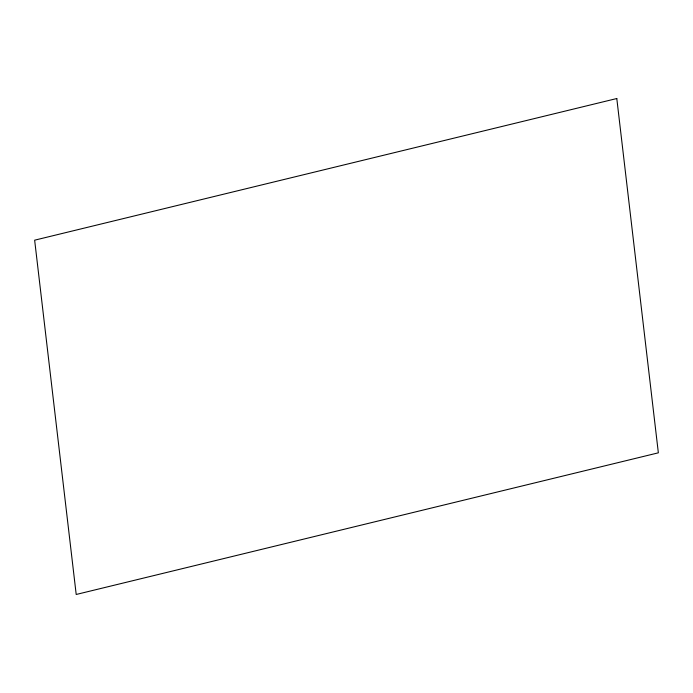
<?xml version="1.0" encoding="UTF-8"?>
<svg xmlns="http://www.w3.org/2000/svg" width="693" height="693" viewBox="0 0 693 693"><rect width="100%" height="100%" fill="white"/><g stroke="black" fill="none" stroke-linecap="round" stroke-linejoin="round"><path stroke-width="1.04" d="M616.796 98.527L34.65 240.176L76.204 594.473L658.35 452.824L616.796 98.527"/></g></svg>
